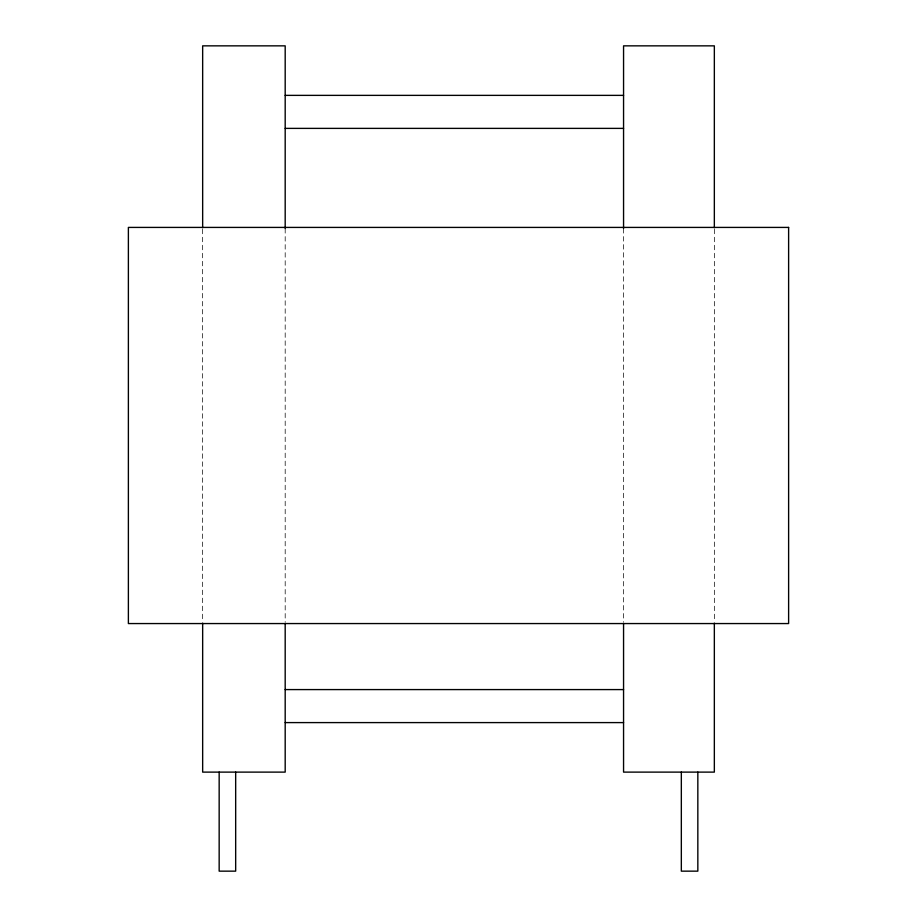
<?xml version="1.0" encoding="UTF-8"?>
<svg xmlns="http://www.w3.org/2000/svg" width="917" height="917" viewBox="0 0 917 917"><rect width="100%" height="100%" fill="white"/><g stroke="black" fill="none" stroke-linecap="round" stroke-linejoin="round"><path stroke-width="0.69" stroke-dasharray="4.58 3.44" d="M714.343 229.204L714.343 621.703M623.56 228.551L623.56 622.356M285.187 228.551L285.187 622.356M202.657 229.204L202.657 621.703"/><path stroke-width="1.38" d="M285.187 95.368L623.56 95.368M285.187 128.38L623.56 128.38M285.187 689.584L623.56 689.584M285.187 722.596L623.56 722.596M714.343 227.771L714.343 45.85L623.56 45.85L623.56 228.551M714.343 623.136L714.343 772.114L623.56 772.114L623.56 623.789M697.837 772.114L697.837 871.15L681.331 871.15L681.331 772.114M285.187 228.551L285.187 45.85L202.657 45.85L202.657 227.771M285.187 623.789L285.187 772.114L202.657 772.114L202.657 623.136M235.669 772.114L235.669 871.15L219.163 871.15L219.163 772.114M788.62 227.416L128.38 227.416L128.38 623.56L788.62 623.56L788.62 227.416"/></g></svg>
